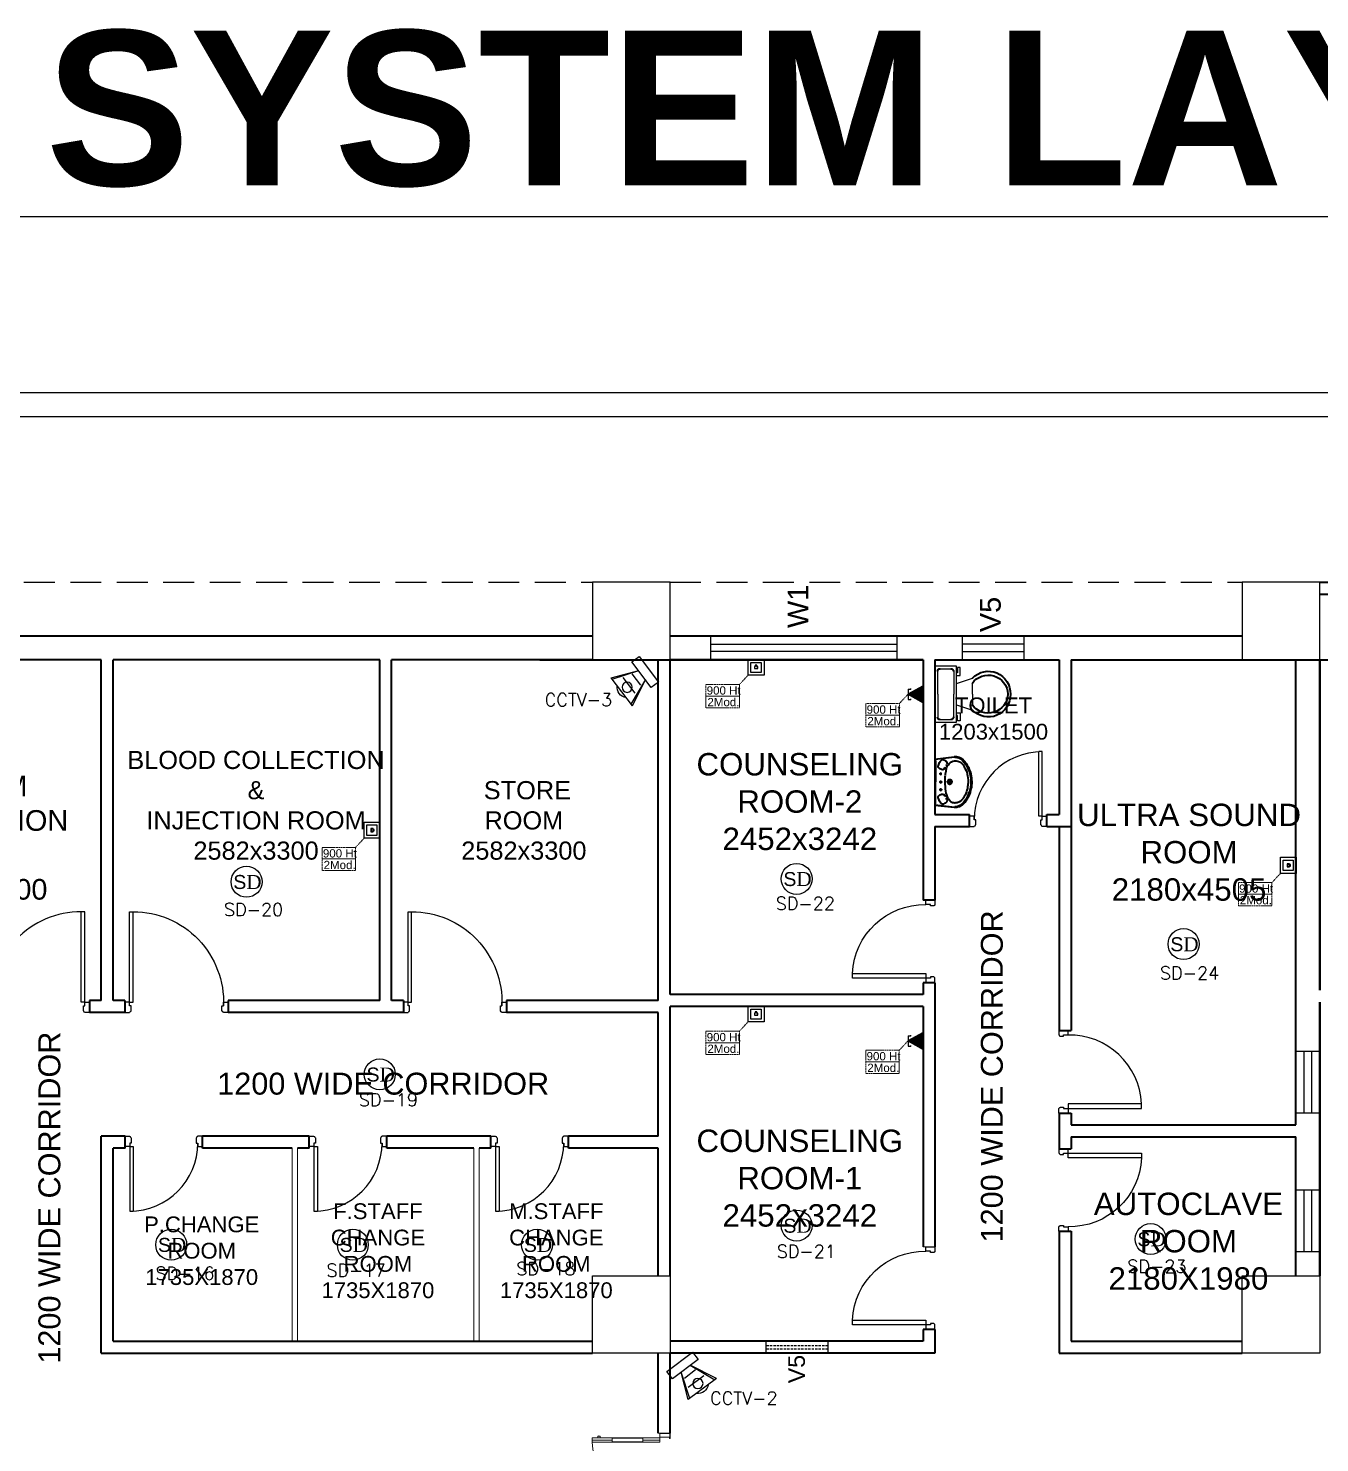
# Model space of a CAD drawing. Extents: x 3550807 to 4078732, y -628171 to -515859.
# Drawn here: x 3727909 to 3740422, y -529556 to -515859 of the extents above; entities that cross this region are included whole.
import ezdxf
from ezdxf.enums import TextEntityAlignment as Align

# ---------------------------------------------------------------- set-up
doc = ezdxf.new("R2010")
doc.units = 0
doc.header["$LTSCALE"] = 6
doc.header["$MEASUREMENT"] = 0
for name, pattern in [('1', [0]), ('CONTINU', [0]), ('DASHED2', [0.375, 0.25, -0.125]), ('HIDDEN', [0.375, 0.25, -0.125])]:
    doc.linetypes.add(name, pattern=pattern)
doc.layers.get('0').update_dxf_attribs({"linetype": 'CONTINUOUS'})
doc.layers.add('CFT_LOOPING', color=7, linetype='1', lineweight=0, true_color=0xd6d600)
for name, color, linetype in [('Chajja', 7, 'CONTINUOUS'), ('COL', 5, 'CONTINUOUS'), ('DIM', 7, 'CONTINUOUS'), ('DOOR', 44, 'CONTINUOUS'), ('ELE-TEL POINT', 4, 'CONTINUOUS'), ('ELE.LAN POINT', 3, 'CONTINUOUS'), ('FA-FIRE TEXT', 7, 'CONTINUOUS'), ('JOINERY', 7, 'CONTINUOUS'), ('LV.CC CEMARA', 66, 'CONTINUOUS'), ('TEXT', 5, 'CONTINUOUS'), ('TITLE', 7, 'CONTINUOUS'), ('Window', 161, 'CONTINUOUS')]:
    doc.layers.add(name, color=color, linetype=linetype)
for name, color, linetype, lineweight in [('Double Leaf Door', 4, 'CONTINUOUS', 18), ('FA-BELOW SMOKE DERECTOR', 1, 'CONTINUOUS', 25), ('P-Wall', 36, 'CONTINUOUS', 35), ('WALL', 10, 'CONTINUOUS', 35)]:
    doc.layers.add(name, color=color, linetype=linetype, lineweight=lineweight)
doc.styles.add('ARIAL', font='arial.ttf')
doc.styles.add('PDF Times New Roman', font='times.ttf')
doc.styles.add('ROMANS', font='romans.shx')
doc.styles.get("Standard").update_dxf_attribs({"font": 'SIMPLEX'})

# ---------------------------------------------------------------- blocks, each defined once
blk = doc.blocks.new('Z$W@#1841')
at = {"layer": 'DOOR', "color": 8}
blk.add_lwpolyline([(482, 633), (482, -167), (533, -167), (533, 633)], close=True, dxfattribs=at)
for points in [[(-254, -218), (-268, -218), (-268, -167), (-317, -167), (-317, -267), (-268, -267), (-268, -265, 0.414214), (-256, -254), (-254, -254)], [(519, -218), (533, -218), (533, -167), (583, -167), (583, -267), (533, -267), (533, -265, -0.414214), (522, -254), (519, -254)]]:
    blk.add_lwpolyline(points, format="xyb", close=True, dxfattribs=at)
blk.add_arc((518, -152), 786, 92.6177, 181.1129, dxfattribs=at)
blk = doc.blocks.new('750')
at = {"layer": 'DOOR', "color": 8}
for p, q in [((-50, 705), (-47.5, 705)), ((-35, 690), (-35, 692.5)), ((-50, 45), (-47.5, 45)), ((-35, 60), (-35, 57.5)), ((50, 45), (50, 80)), ((50, 80), (675, 80)), ((50, 45), (675, 45)), ((675, 45), (675, 80))]:
    blk.add_line(p, q, dxfattribs=at)
for points in [[(15, 690), (15, 705), (50, 705), (50, 750), (-50, 750), (-50, 705)], [(-35, 690), (15, 690)], [(15, 60), (15, 45), (50, 45), (50, 0), (-50, 0), (-50, 45)], [(-35, 60), (15, 60)]]:
    blk.add_lwpolyline(points, dxfattribs=at)
for centre, radius, start, end in [((-35, 705), 12.5, 180, 270), ((15, 45), 660, 0, 90), ((-35, 45), 12.5, 90, 180)]:
    blk.add_arc(centre, radius, start, end, dxfattribs=at)
blk = doc.blocks.new('A$C19B8274B')
at = {"layer": 'DOOR', "color": 8}
for p, q in [((-45, 925), (-80, 925)), ((-80, 50), (-80, 925)), ((-45, 50), (-45, 925)), ((-45, 50), (-80, 50)), ((-955, -50), (-955, -47.5)), ((-940, -35), (-942.5, -35)), ((-60, -35), (-57.5, -35)), ((-45, -50), (-45, -47.5))]:
    blk.add_line(p, q, dxfattribs=at)
for points in [[(-940, 15), (-955, 15), (-955, 50), (-1000, 50), (-1000, -50), (-955, -50)], [(-940, -35), (-940, 15)], [(-60, 15), (-45, 15), (-45, 50), (0, 50), (0, -50), (-45, -50)], [(-60, -35), (-60, 15)]]:
    blk.add_lwpolyline(points, dxfattribs=at)
for centre, radius, start, end in [((-80, 50), 875, 90, 182.29244), ((-955, -35), 12.5, 270, 0), ((-45, -35), 12.5, 180, 270)]:
    blk.add_arc(centre, radius, start, end, dxfattribs=at)
blk = doc.blocks.new('1800x80')
at = {"layer": 'Double Leaf Door'}
for points in [[(101770, -25418), (101775, -25418), (101775, -25121), (101770, -25121)], [(101814, -25121), (101809, -25121), (101809, -25418), (101814, -25418)], [(103113, -25121), (103118, -25121), (103118, -25418), (103113, -25418)], [(103157, -25418), (103152, -25418), (103152, -25121), (103157, -25121)]]:
    blk.add_hatch(color=6, dxfattribs=at).paths.add_polyline_path(points)
at = {"layer": 'Double Leaf Door', "color": 8}
for p, q in [((101770, -25582), (101770, -24928)), ((101770, -24928), (101814, -24928)), ((101792, -25121), (101792, -24928)), ((101814, -24928), (101814, -25582)), ((103157, -24928), (103113, -24928)), ((103113, -24928), (103113, -25582)), ((103135, -25121), (103135, -24928)), ((103157, -25582), (103157, -24928)), ((101756, -24985), (101756, -25003)), ((101770, -24983), (101758, -24983)), ((101758, -25005), (101770, -25005)), ((101770, -24983), (101770, -25005)), ((103157, -24983), (103169, -24983)), ((103157, -24983), (103157, -25005)), ((103169, -25005), (103157, -25005)), ((103171, -24985), (103171, -25003)), ((101792, -25582), (101792, -25418)), ((103135, -25582), (103135, -25418)), ((101726, -25582), (101726, -25682)), ((101766, -25582), (101726, -25582)), ((101728, -25584), (101728, -25680)), ((101764, -25584), (101728, -25584)), ((101764, -25679), (101764, -25584)), ((101766, -25677), (101766, -25582)), ((101814, -25582), (101770, -25582)), ((103113, -25582), (103157, -25582)), ((103161, -25677), (103161, -25582)), ((103161, -25582), (103201, -25582)), ((103163, -25679), (103163, -25584)), ((103163, -25584), (103199, -25584)), ((103199, -25584), (103199, -25680)), ((103201, -25582), (103201, -25682)), ((101726, -25682), (101766, -25682)), ((101728, -25680), (101766, -25680)), ((101776, -25679), (101764, -25679)), ((101778, -25677), (101766, -25677)), ((101766, -25680), (101776, -25680)), ((101766, -25682), (101778, -25682)), ((101776, -25680), (101776, -25679)), ((101778, -25682), (101778, -25677)), ((103149, -25682), (103149, -25677)), ((103149, -25677), (103161, -25677)), ((103161, -25682), (103149, -25682)), ((103151, -25680), (103151, -25679)), ((103151, -25679), (103163, -25679)), ((103161, -25680), (103151, -25680)), ((103199, -25680), (103161, -25680)), ((103201, -25682), (103161, -25682))]:
    blk.add_line(p, q, dxfattribs=at)
at = {"layer": 'Double Leaf Door', "color": 6}
for p, q in [((101814, -25121), (101770, -25121)), ((101770, -25121), (101770, -25418)), ((101775, -25418), (101775, -25121)), ((101809, -25418), (101809, -25121)), ((101814, -25418), (101814, -25121)), ((103113, -25418), (103113, -25121)), ((103113, -25121), (103157, -25121)), ((103118, -25418), (103118, -25121)), ((103152, -25418), (103152, -25121)), ((103157, -25121), (103157, -25418)), ((101770, -25418), (101814, -25418)), ((103157, -25418), (103113, -25418))]:
    blk.add_line(p, q, dxfattribs=at)
at = {"layer": 'Double Leaf Door', "color": 6, "ltscale": 100}
for p, q in [((101809, -25121), (101809, -25418)), ((103118, -25121), (103118, -25418))]:
    blk.add_line(p, q, dxfattribs=at)
at = {"layer": 'Double Leaf Door', "color": 6}
for points in [[(101770, -25121), (101770, -25418), (101775, -25418), (101775, -25121), (101770, -25121)], [(101814, -25121), (101814, -25418), (101809, -25418), (101809, -25121), (101814, -25121)], [(103113, -25121), (103113, -25418), (103118, -25418), (103118, -25121), (103113, -25121)], [(103157, -25121), (103157, -25418), (103152, -25418), (103152, -25121), (103157, -25121)]]:
    blk.add_lwpolyline(points, dxfattribs=at)
at = {"layer": 'Double Leaf Door', "ltscale": 5000}
for points in [[(101770, -25121), (101770, -25418), (101775, -25418), (101775, -25121), (101770, -25121)], [(103157, -25121), (103157, -25418), (103152, -25418), (103152, -25121), (103157, -25121)]]:
    blk.add_lwpolyline(points, dxfattribs=at)
at = {"layer": 'Double Leaf Door', "color": 8}
for centre, radius, start, end in [((101732, -25659), 736, 6.0142, 83.5863), ((103143, -25607), 680, 92.5046, 177.8949), ((101756, -24994), 3.72, 90, 270), ((101758, -24985), 1.98, 90, 180), ((101758, -25003), 1.98, 180, 270), ((103169, -24985), 1.98, 0, 90), ((103169, -25003), 1.98, 270, 0), ((103171, -24994), 3.72, 270, 90)]:
    blk.add_arc(centre, radius, start, end, dxfattribs=at)
blk = doc.blocks.new('u46')
at = {"color": 8, "lineweight": 25}
for p, q in [((-10, 228), (175, 249)), ((-10, 220), (181, 242)), ((-1, -209), (1, 209)), ((57, 81), (29, 81)), ((62, 2), (29, 2)), ((44, 93), (44, 67)), ((44, 14), (44, -13)), ((163, 3), (102, 3)), ((133, -27), (133, 33)), ((62, -73), (29, -73)), ((44, -61), (44, -87)), ((-10, -216), (181, -238)), ((-10, -224), (175, -245))]:
    blk.add_line(p, q, dxfattribs=at)
at = {"color": 8, "extrusion": (0, 0, -1)}
for centre, major_axis, start_param, end_param in [((56, 154), (0, 34), 4.33982, 5.202657), ((65, 170), (0.3, 49.2), 3.359735, 4.09512), ((145, 128), (1, 126), -1.238036, -0.892193), ((66, 199), (0, 20.7), -1.101507, 0.481509), ((57, 163), (-0.3, 56.9), 0.324902, 0.965135), ((104, 118), (-0.2, 26.8), -1.278641, -0.487266), ((96, 136), (0, 7.39), -0.727724, 1.373337), ((208, 103), (0, 110), -1.431017, -0.436146), ((110, 167), (-6.08, 6.08), 4.867594, 6.265028), ((110, 165), (5.47, 5.47), 2.097053, 3.541809), ((90, 185), (0, 17.9), 0.880684, 2.260744), ((190, 138), (0, 70.9), -0.405199, 0.56573), ((188, 150), (0, 99.5), -0.132539, 0.848731), ((186, 148), (0.1, 94.4), -0.049658, 0.838116), ((154, 79), (0, 140), 0.557563, 1.193786), ((57, 20), (0, 275), 0.806541, 1.180915), ((50, 14), (0, 294), 0.809856, 1.41441), ((44, 81), (0.02, 6.43), 3.139035, 9.42222), ((44, 2), (0.08, 6.43), 3.12883, 9.412015), ((62, 153), (0, 31.9), 2.620328, 3.422401), ((820, -1), (0, 732), -1.56667, -1.474079), ((888, 37), (1, 801), 4.558159, 4.668067), ((387, 48), (0, 296), -1.495794, -1.328336), ((133, 3), (0, 21.6), 3.141254, 9.424439), ((133, 3), (-0.1, 15.5), 3.145308, 9.428493), ((133, 3), (0, 10.9), 3.142047372431534, 9.42523267961112), ((13, 7), (0, 298), 1.141495, 1.637774), ((35, 3), (0, 303), 1.155365, 1.952189), ((72, -2), (0, 274), 1.346594, 1.865175), ((56, -148), (0, 34), 4.222121, 5.084958), ((65, -164), (0.1, 49.2), -0.960797, -0.225412), ((44, -73), (0.02, 6.43), 3.139035, 9.42222), ((62, -147), (-0.1, 31.9), -0.276767, 0.525307), ((104, -111), (0.2, 26.8), 3.628858, 4.420234), ((97, -128), (-0.03, 8.55), 1.455188, 3.796569), ((263, -74), (0, 167), 4.181112, 4.641559), ((56, -13), (0, 287), 1.808981, 2.322804), ((62, -11), (0, 247), 1.579809, 2.112792), ((124, -52), (0, 200), 1.868215, 2.281789), ((145, -122), (0, 126), 4.027191, 4.373034), ((66, -193), (0, 20.7), 2.661884, 4.2449), ((57, -157), (0.3, 56.9), 2.176458, 2.816691), ((110, -161), (-6.08, 6.08), 4.730546, 6.12798), ((111, -159), (6.17, 6.17), 4.354779, 6.027124), ((90, -178), (0, 17.9), 0.880848, 2.260908), ((193, -126), (0, 80.1), 3.554495, 4.299548), ((181, -107), (0, 94.7), 2.890537, 3.362984), ((185, -162), (-0.1, 83.2), 2.850118, 3.264751), ((188, -160), (0, 78.1), 2.562376, 3.231693), ((163, -80), (0, 126), 2.054055, 2.802751), ((187, -138), (0, 106), 2.310552, 2.942572), ((172, -117), (0, 123), 2.127435, 2.640092)]:
    blk.add_ellipse(centre, major_axis=major_axis, ratio=1, start_param=start_param, end_param=end_param, dxfattribs=at)
blk = doc.blocks.new('rhej')
at = {"color": 8, "lineweight": 25}
for p, q in [((310, 279), (310, -264)), ((517, 279), (310, 279)), ((517, 8), (517, 279)), ((310, 111), (155, 163)), ((272, 189), (272, 266)), ((272, 266), (298, 266)), ((310, 189), (272, 189)), ((298, 266), (298, 215)), ((298, 215), (310, 215)), ((336, 228), (336, 8)), ((466, 254), (362, 254)), ((491, 8), (491, 228)), ((155, 8), (155, 111)), ((155, 8), (155, -96)), ((336, -212), (336, 8)), ((491, 8), (491, -212)), ((517, -264), (517, 8)), ((310, -96), (155, -147)), ((272, -173), (272, -251)), ((310, -173), (272, -173)), ((272, -251), (298, -251)), ((298, -251), (298, -199)), ((298, -199), (310, -199)), ((310, -264), (517, -264)), ((466, -238), (362, -238))]:
    blk.add_line(p, q, dxfattribs=at)
at = {"color": 8, "extrusion": (0, 0, -1)}
for centre, major_axis, start_param, end_param in [((0, 16), (151, -151), 2.319632, 4.738539), ((1, 2), (-134, -134), 0.814663, 3.31238), ((359, 231), (-16.2, -16.2), 0.643501, 2.498091), ((469, 231), (16.2, -16.2), 3.785094, 5.639684), ((0, 0), (-151, -151), 4.686239, 7.105146), ((1, 13), (-134, -134), 4.541602, 7.039318), ((359, -215), (-16.2, -16.2), -0.927295, 0.927295), ((469, -215), (16.2, -16.2), 5.35589, 7.21048)]:
    blk.add_ellipse(centre, major_axis=major_axis, ratio=1, start_param=start_param, end_param=end_param, dxfattribs=at)
blk = doc.blocks.new('1232')
at = {"layer": 'Chajja', "color": 8, "linetype": 'HIDDEN', "ltscale": 200}
for p, q in [((-16755, 16660.2), (-10795, 16660.2)), ((-10045, 16660.2), (-4500, 16660.2))]:
    blk.add_line(p, q, dxfattribs=at)
at = {"layer": 'COL', "color": 8}
for points in [[(-10795, 15910.2), (-10045, 15910.2), (-10045, 16660.2), (-10795, 16660.2)], [(-4500, 15910.2), (-3750, 15910.2), (-3750, 16660.2), (-4500, 16660.2)], [(-10795, 9195.2), (-10795, 9945.2), (-10045, 9945.2), (-10045, 9195.2)]]:
    blk.add_lwpolyline(points, close=True, dxfattribs=at)
at = {"layer": 'COL', "color": 8, "elevation": 0}
blk.add_lwpolyline([(-4500, 9195.2), (-4500, 9945.2), (-3750, 9945.2), (-3750, 9195.2)], close=True, dxfattribs=at)
at = {"layer": 'P-Wall', "color": 8, "lineweight": 0}
for p, q in [((-13705, 11180.2), (-13705, 9310.2)), ((-13655, 11180.2), (-13655, 9310.2)), ((-11945, 11180.2), (-11945, 9310.2)), ((-11895, 11180.2), (-11895, 9310.2))]:
    blk.add_line(p, q, dxfattribs=at)
at = {"layer": 'WALL', "color": 8, "linetype": 'ByBlock'}
for p, q in [((-10795, 16140.2), (-16755, 16140.2)), ((-4500, 16140.2), (-10045, 16140.2)), ((-15555, 15910.2), (-17920, 15910.2)), ((-15555, 12610.2), (-15555, 15910.2)), ((-15440, 12610.2), (-15440, 15910.2)), ((-12857.5, 15910.2), (-15440, 15910.2)), ((-12857.5, 12610.2), (-12857.5, 15910.2)), ((-10795, 15910.2), (-12742.5, 15910.2)), ((-12742.5, 12610.2), (-12742.5, 15910.2)), ((-10160, 14295.2), (-10160, 15910.2)), ((-7592.8, 15910.2), (-10045, 15910.2)), ((-10045, 12667.7), (-10045, 15910.2)), ((-7592.8, 15910.2), (-7592.8, 13582.7)), ((-7477.8, 15910.2), (-7477.8, 14410.2)), ((-6274.8, 15910.2), (-6274.8, 14410.2)), ((-6159.8, 15910.2), (-6159.8, 14295.2)), ((-3979.9, 11405.1), (-3980, 15910.2)), ((-3750, 15910.2), (-3750, 12710.2)), ((-3750, 12710.3), (-3750, 15910.2)), ((-7477.8, 14410.2), (-7142.8, 14410.2)), ((-7142.8, 14295.2), (-7142.8, 14410.2)), ((-6392.8, 14410.2), (-6274.8, 14410.2)), ((-6392.8, 14295.2), (-6392.8, 14410.2)), ((-10160, 12610.2), (-10160, 14295.2)), ((-7477.8, 14295.2), (-7477.8, 13582.7)), ((-7477.8, 14295.2), (-7142.8, 14295.2)), ((-6392.8, 14295.2), (-6159.8, 14295.2)), ((-6274.8, 14295.2), (-6274.8, 12320.1)), ((-6159.8, 14295.2), (-6159.8, 12320.1)), ((-7477.8, 13582.7), (-7592.8, 13582.7)), ((-7592.8, 12782.7), (-7592.8, 12667.7)), ((-7477.8, 12782.7), (-7592.8, 12782.7)), ((-7477.8, 12782.7), (-7477.8, 10225.2)), ((-15555, 12610.2), (-15669.1, 12610.2)), ((-15669.1, 12610.2), (-15669.1, 12495.2)), ((-15555, 12610.2), (-15669.1, 12610.2)), ((-15325.9, 12610.2), (-15440, 12610.2)), ((-15325.9, 12610.2), (-15325.9, 12495.2)), ((-12857.5, 12610.2), (-14325.9, 12610.2)), ((-14325.9, 12610.2), (-14325.9, 12495.2)), ((-12628.4, 12610.2), (-12742.5, 12610.2)), ((-12628.4, 12610.2), (-12628.4, 12495.2)), ((-10160, 12610.2), (-11628.4, 12610.2)), ((-11628.4, 12610.2), (-11628.4, 12495.2)), ((-7592.8, 12667.7), (-10045, 12667.7)), ((-15325.9, 12495.2), (-15669.1, 12495.2)), ((-12628.4, 12495.2), (-14325.9, 12495.2)), ((-10160, 12495.2), (-11628.4, 12495.2)), ((-10160, 11295.2), (-10160, 12495.2)), ((-7592.8, 12552.7), (-10045, 12552.7)), ((-10045, 9945.2), (-10045, 12552.7)), ((-7592.8, 12552.7), (-7592.8, 10225.2)), ((-3750, 9945.2), (-3750, 12595.3)), ((-3750, 12595.2), (-3750, 9945.2)), ((-6274.8, 12320.1), (-6159.8, 12320.1)), ((-6274.8, 11520.1), (-6274.8, 11175.1)), ((-6274.8, 11520.1), (-6159.8, 11520.1)), ((-6159.8, 11520.1), (-6159.8, 11405.1)), ((-6159.8, 11405.1), (-3980, 11405.1)), ((-15555, 9195.2), (-15555, 11295.2)), ((-15325, 11295.2), (-15555, 11295.2)), ((-15325, 11180.2), (-15325, 11295.2)), ((-13540, 11295.2), (-14575, 11295.2)), ((-14575, 11180.2), (-14575, 11295.2)), ((-13540, 11180.2), (-13540, 11295.2)), ((-11780, 11295.2), (-12790, 11295.2)), ((-12790, 11180.2), (-12790, 11295.2)), ((-11780, 11180.2), (-11780, 11295.2)), ((-10160, 11295.2), (-11030, 11295.2)), ((-11030, 11180.2), (-11030, 11295.2)), ((-6159.8, 11290.1), (-3980, 11290.1)), ((-6159.8, 11290.1), (-6159.8, 11175.1)), ((-3979.9, 9945.2), (-3979.9, 11290.1)), ((-15440, 9310.2), (-15440, 11180.2)), ((-15325, 11180.2), (-15440, 11180.2)), ((-13705, 11180.2), (-14575, 11180.2)), ((-13540, 11180.2), (-13655, 11180.2)), ((-11945, 11180.2), (-12790, 11180.2)), ((-11780, 11180.2), (-11895, 11180.2)), ((-10160, 11180.2), (-11030, 11180.2)), ((-10160, 9945.2), (-10160, 11180.2)), ((-6274.8, 11175.1), (-6159.8, 11175.1)), ((-6274.8, 10375.1), (-6274.8, 9195.2)), ((-6274.8, 10375.1), (-6159.8, 10375.1)), ((-6159.8, 10375.1), (-6159.8, 9310.2)), ((-7592.8, 9425.2), (-7592.8, 9310.2)), ((-7592.8, 9425.2), (-7592.8, 9310.2)), ((-7477.8, 9425.2), (-7592.8, 9425.2)), ((-7477.8, 9425.2), (-7477.8, 9195.2)), ((-15555, 9195.2), (-10795, 9195.2)), ((-15440, 9310.2), (-10795, 9310.2)), ((-10160, 8420.2), (-10160, 9195.2)), ((-7592.8, 9310.2), (-10045, 9310.2)), ((-10045, 8420.2), (-10045, 9195.2)), ((-7477.8, 9195.2), (-10045, 9195.2)), ((-6274.8, 9195.2), (-4500, 9195.2)), ((-6159.8, 9310.2), (-4500, 9310.2))]:
    blk.add_line(p, q, dxfattribs=at)
at = {"layer": 'WALL', "color": 8, "lineweight": 0}
for p, q in [((-6274.8, 15910.2), (-7477.8, 15910.2)), ((-4500, 15910.2), (-6159.8, 15910.2)), ((-10160, 14295.2), (-10160, 14295.2)), ((-7477.8, 10225.2), (-7592.8, 10225.2)), ((-10160, 8420.2), (-10045, 8420.2))]:
    blk.add_line(p, q, dxfattribs=at)
at = {"layer": 'WALL', "color": 8, "linetype": 'ByBlock'}
for points in [[(-3750, 16660.2), (-3150, 16660.2), (-3150, 16140.2)], [(-3750, 16660.2), (-3150, 16660.2), (-3150, 16140.2)], [(-3750, 16545.2), (-3265, 16545.2), (-3265, 16140.2)], [(-3750, 16545.2), (-3265, 16545.2), (-3265, 16140.2)], [(-11307.6, 15910.2), (-7592.8, 15910.2)], [(-7477.8, 15910.2), (-6274.8, 15910.2)], [(-6159.8, 15910.2), (-750, 15910.2), (-750, 9945.2)]]:
    blk.add_lwpolyline(points, dxfattribs=at)
at = {"layer": 'Window', "color": 8, "linetype": 'HIDDEN', "ltscale": 15}
for p, q in [((-8514.9, 9266.8), (-9114.9, 9266.8)), ((-8514.9, 9234.4), (-9114.9, 9234.4))]:
    blk.add_line(p, q, dxfattribs=at)
at = {"layer": 'Window', "color": 8, "linetype": 'Continuous'}
for points in [[(-7848.8, 16140.2), (-7848.8, 15910.2), (-9648.8, 15910.2), (-9648.8, 16140.2)], [(-7848.8, 16060.2), (-7848.8, 15990.2), (-9648.8, 15990.2), (-9648.8, 16060.2)], [(-6614.7, 15910.2), (-6614.7, 16140.2), (-7214.7, 16140.2), (-7214.7, 15910.2)], [(-6614.7, 15990.2), (-6614.7, 16060.2), (-7214.7, 16060.2), (-7214.7, 15990.2)], [(-3980, 12120.1), (-3750, 12120.1), (-3750, 11520.1), (-3980, 11520.1)], [(-3900, 12120.1), (-3830, 12120.1), (-3830, 11520.1), (-3900, 11520.1)], [(-3980, 10775.2), (-3750, 10775.2), (-3750, 10175.2), (-3980, 10175.2)], [(-3900, 10775.2), (-3830, 10775.2), (-3830, 10175.2), (-3900, 10175.2)]]:
    blk.add_lwpolyline(points, close=True, dxfattribs=at)
at = {"layer": 'Window', "color": 8, "linetype": 'Continuous', "elevation": 0}
blk.add_lwpolyline([(-9114.9, 9195.2), (-9114.9, 9310.2), (-8514.9, 9310.2), (-8514.9, 9195.2)], close=True, dxfattribs=at)
at = {"layer": 'DOOR', "color": 8}
for p, rotation in [((-6392.8, 14345.2), 89.99999999999999), ((-15325, 11245.2), 270), ((-13540, 11245.2), 270), ((-11780, 11245.2), 270)]:
    blk.add_blockref('750', p, dxfattribs=dict(at, rotation=rotation))
at = {"layer": 'DOOR', "color": 8, "linetype": 'Continuous', "yscale": 0.8888888889923692}
for p, xscale, zscale, rotation in [((-7715.5, 13300.6), -0.8888888889923692, 0.8888888888759539, 89.9999999999998), ((-6040.1, 12038.1), 0.8888888889923692, 0.8888888889923692, 270), ((-6040.1, 10657.1), -0.8888888889923692, 0.8888888888759539, 270), ((-7715.5, 9943.1), -0.8888888889923692, 0.8888888888759539, 89.9999999999998)]:
    blk.add_blockref('Z$W@#1841', p, dxfattribs=dict(at, xscale=xscale, zscale=zscale, rotation=rotation))
at = {"layer": 'DOOR', "color": 8, "linetype": 'Continuous'}
blk.add_blockref('A$C19B8274B', (-15669.1, 12545.2), dxfattribs=at)
at = {"layer": 'DOOR', "color": 8, "linetype": 'Continuous', "xscale": -1}
for p in [(-15325.9, 12545.2), (-12628.4, 12545.2)]:
    blk.add_blockref('A$C19B8274B', p, dxfattribs=at)
at = {"layer": 'Double Leaf Door', "color": 8, "rotation": 90}
blk.add_blockref('1800x80', (-35726.8, -94781.1), dxfattribs=at)
at = {"layer": 'WALL', "color": 8, "linetype": 'ByBlock', "rotation": 180}
blk.add_blockref('rhej', (-6960.5, 15585.3), dxfattribs=at)
at = {"layer": 'WALL', "color": 8, "linetype": 'ByBlock'}
blk.add_blockref('u46', (-7467.7, 14724.2), dxfattribs=at)
at = {"layer": 'DIM', "color": 8, "style": 'ARIAL'}
for p in [(-6756.8, 11875.2), (-15888.3, 10701)]:
    blk.add_text('1200 WIDE CORRIDOR', height=212.5, rotation=90, dxfattribs=at).set_placement(p, align=Align.BOTTOM_CENTER)
blk.add_text('1200 WIDE CORRIDOR', height=212.5, dxfattribs=at).set_placement((-12824, 11635), align=Align.BOTTOM_CENTER)
at = {"layer": 'DIM', "color": 8, "attachment_point": 5, "style": 'ARIAL'}
for s, insert, char_height, width in [('TOILET\\P1203x1500', (-6910.6, 15339.8), 153, 1626.956), ('BLOOD COLLECTION \\P&\\PINJECTION ROOM\\P2582x3300', (-14056, 14499.8), 175.567, 2637.717), ('COUNSELING\\PROOM-2\\P2452x3242', (-8787.4, 14535.5), 216.75, 2086.034), ('SPERM COLLECTION ROOM 2365x3300', (-16768.3, 14185.7), 200, 1980.803), ('\\P STORE\\PROOM\\P2582x3300', (-11460.9, 14499.8), 175.57, 1589.812), ('ULTRA SOUND\\PROOM\\P2180x4505', (-5016, 14045.1), 216.75, 2086.034), ('COUNSELING\\PROOM-1\\P2452x3242', (-8787.4, 10888.7), 216.75, 2086.034), ('AUTOCLAVE\\PROOM 2180X1980', (-5022.1, 10278.2), 216.75, 2086.034), ('F.STAFF\\PCHANGE\\PROOM\\P1735X1870', (-12874.9, 10186), 153, 1198.956), ('M.STAFF\\PCHANGE\\PROOM\\P1735X1870', (-11146.7, 10186), 153, 1198.956), ('P.CHANGE\\PROOM\\P1735X1870', (-14582.3, 10186), 153, 1198.956)]:
    blk.add_mtext(s, dxfattribs=dict(at, insert=insert, char_height=char_height, width=width))
at = {"layer": 'JOINERY', "color": 8, "style": 'ARIAL', "width": 1}
for s, height, p in [('W1', 200, (-8704.5, 16217.6)), ('V5', 200, (-6840.9, 16177.8)), ('V5', 161.2, (-8738.1, 8903, -101230.8))]:
    blk.add_text(s, height=height, rotation=90, dxfattribs=at).set_placement(p)
blk = doc.blocks.new('CC CEMARA')
at = {"layer": 'LV.CC CEMARA', "linetype": 'ByBlock'}
for p, q in [((94.5, -242.4), (18.6, -67.1)), ((18.6, -67.1), (104.2, -230.6)), ((46.7, -104.5), (105.3, -34.9)), ((239.6, -66.6), (64.7, -12.2)), ((232.1, -75.7), (64.7, -12.2)), ((81.3, -159.1), (162.8, -62.4)), ((94.5, -242.4), (239.6, -66.6))]:
    blk.add_line(p, q, dxfattribs=at)
blk.add_lwpolyline([(110.8, 42.8), (66.4, 79.7), (-66.4, -79.7), (-22, -116.7)], close=True, dxfattribs=at)
blk.add_circle((133.5, -123.5), 32.9, dxfattribs=at)
blk.add_arc((131.6, -123.6), 66.7, 275.37023, 5.54124, dxfattribs=at)
blk = doc.blocks.new('tel')
at = {"layer": 'ELE-TEL POINT', "ltscale": 30}
h = blk.add_hatch(dxfattribs=at)
h.set_pattern_fill('ANSI31', color=4, scale=19.025387, style=0)
h.set_pattern_definition([(45, (-98.626, 0.184), (-42.7132, 42.7132), [])])
h.paths.add_polyline_path([(-99, 0), (840, 1654), (1778, -3)])
at = {"layer": 'ELE-TEL POINT', "color": 4, "ltscale": 30}
for p, q in [((-99, 0), (840, 1654)), ((840, 1654), (1778, -3)), ((1778, -3), (-99, 0))]:
    blk.add_line(p, q, dxfattribs=at)
at = {"layer": 'ELE-TEL POINT', "color": 4, "ltscale": 12}
for p, q in [((276, 1648), (275, 1398)), ((1404, 1646), (1403, 1396))]:
    blk.add_line(p, q, dxfattribs=at)
at = {"layer": 'ELE-TEL POINT', "color": 4, "linetype": 'Continuous', "ltscale": 12}
blk.add_line((276, 1648), (1404, 1646), dxfattribs=at)
at = {"layer": 'ELE-TEL POINT', "color": 4, "ltscale": 30, "const_width": 95.1}
for points in [[(227, 1363, 1), (323, 1363, 1)], [(1355, 1361, 1), (1451, 1361, 1)]]:
    blk.add_lwpolyline(points, format="xyb", close=True, dxfattribs=at)
blk = doc.blocks.new('Voice')
at = {"layer": 'ELE.LAN POINT', "color": 6}
for points in [[(0, -32), (128, -32), (128, 92), (0, 92)], [(22, -10), (106, -10), (106, 70), (22, 70)], [(77, 21), (70, 21), (70, 12), (58, 12), (58, 21), (51, 21), (51, 39), (77, 39)], [(76, 23), (68, 23), (68, 13), (59, 13), (59, 23), (52, 23), (52, 37), (76, 37)]]:
    blk.add_lwpolyline(points, close=True, dxfattribs=at)
blk = doc.blocks.new('SMOKE DETECTOR')
at = {"layer": 'FA-BELOW SMOKE DERECTOR', "color": 7}
blk.add_circle((931029, -118294), 166, dxfattribs=at)
at = {"layer": 'FA-BELOW SMOKE DERECTOR', "insert": (930887, -118373), "char_height": 150, "attachment_point": 7, "style": 'PDF Times New Roman'}
blk.add_mtext('{\\fArial|b0|i0|c0|p34;S}D', dxfattribs=at)

msp = doc.modelspace()

# ---------------------------------------------------------------- linework, layer by layer
for points in [[(3756836, -519387.1), (3756836, -551398.5), (3711754.8, -551398.5), (3711754.8, -519387.1)], [(3756604.2, -519618.9), (3756604.2, -551166.7), (3711986.7, -551166.7), (3711986.7, -519618.9)]]:
    msp.add_lwpolyline(points, close=True)
at = {"layer": 'CFT_LOOPING', "color": 7, "linetype": 'DASHED2', "ltscale": 5}
for p, q in [((3734799.6, -522213.3), (3734883, -522123.8)), ((3736349.2, -522397.9), (3736432.6, -522308.4)), ((3731080.9, -523790.7), (3731164.3, -523701.2)), ((3739958.4, -524131.6), (3740041.8, -524042.1)), ((3734799.6, -525570.8), (3734883, -525481.3)), ((3736348.6, -525755.1), (3736432, -525665.6))]:
    msp.add_line(p, q, dxfattribs=at)
at = {"layer": 'CFT_LOOPING', "color": 7, "linetype": 'DASHED2', "ltscale": 5, "elevation": 0}
for points in [[(3734474.8, -522213.3), (3734799.6, -522213.3), (3734799.6, -522325.8), (3734474.8, -522325.8)], [(3734474.8, -522325.8), (3734799.6, -522325.8), (3734799.6, -522438.3), (3734474.8, -522438.3)], [(3739633.6, -524131.6), (3739958.4, -524131.6), (3739958.4, -524244.1), (3739633.6, -524244.1)], [(3739633.6, -524244.1), (3739958.4, -524244.1), (3739958.4, -524356.6), (3739633.6, -524356.6)], [(3734474.8, -525570.8), (3734799.6, -525570.8), (3734799.6, -525683.3), (3734474.8, -525683.3)], [(3734474.8, -525683.3), (3734799.6, -525683.3), (3734799.6, -525795.8), (3734474.8, -525795.8)]]:
    msp.add_lwpolyline(points, close=True, dxfattribs=at)
at = {"layer": 'CFT_LOOPING', "color": 7, "linetype": 'DASHED2', "ltscale": 5}
for points in [[(3736024.4, -522397.9), (3736349.2, -522397.9), (3736349.2, -522510.4), (3736024.4, -522510.4)], [(3736024.4, -522510.4), (3736349.2, -522510.4), (3736349.2, -522622.9), (3736024.4, -522622.9)], [(3730756.1, -523790.7), (3731080.9, -523790.7), (3731080.9, -523903.2), (3730756.1, -523903.2)], [(3730756.1, -523903.2), (3731080.9, -523903.2), (3731080.9, -524015.7), (3730756.1, -524015.7)], [(3736023.8, -525755.1), (3736348.6, -525755.1), (3736348.6, -525867.6), (3736023.8, -525867.6)], [(3736023.8, -525867.6), (3736348.6, -525867.6), (3736348.6, -525980.1), (3736023.8, -525980.1)]]:
    msp.add_lwpolyline(points, close=True, dxfattribs=at)

# ---------------------------------------------------------------- block references
at = {"linetype": 'ByBlock'}
msp.add_blockref('1232', (3744171.8, -537884), dxfattribs=at)
at = {"layer": 'ELE-TEL POINT', "color": 0, "ltscale": 30, "xscale": -0.08874706337416964, "yscale": 0.0887470633741702, "zscale": 0.0887470633741702, "rotation": 89.89290517887969}
for p in [(3736579, -522233.9), (3736579, -525591.4)]:
    msp.add_blockref('tel', p, dxfattribs=at)
at = {"layer": 'ELE.LAN POINT', "color": 7, "xscale": -1.211286963933217, "yscale": 1.211286963933217, "zscale": 1.211286963933217}
for p, rotation in [((3734883, -522012.4), 180), ((3731275.7, -523546.3), 89.99999999999974), ((3740153.2, -523887.2), 89.99999999999974), ((3734883, -525369.8), 180)]:
    msp.add_blockref('Voice', p, dxfattribs=dict(at, rotation=rotation))
at = {"layer": 'FA-BELOW SMOKE DERECTOR', "color": 6, "xscale": 0.9035551315104862, "yscale": 0.9035551315104862, "zscale": 0.9035551315104862}
for p in [(2888787.7, -417239.2), (2894117.6, -417210.7), (2897866.6, -417842, 0), (2890078.6, -419103.8), (2894117.6, -420568.2), (2888057.7, -420753.7), (2889817.7, -420753.7), (2891602.7, -420753.7), (2897547.8, -420698.8)]:
    msp.add_blockref('SMOKE DETECTOR', p, dxfattribs=at)
at = {"layer": 'LV.CC CEMARA', "xscale": -1.500000000000001, "yscale": 1.5, "zscale": 1.5}
for p, rotation in [((3733921, -522065.1), 357.2623958888427), ((3734221.7, -528774.1), 87.26239588884263)]:
    msp.add_blockref('CC CEMARA', p, dxfattribs=dict(at, rotation=rotation))

# ---------------------------------------------------------------- texts
at = {"layer": 'FA-FIRE TEXT', "color": 200, "linetype": 'CONTINU', "char_height": 125, "width": 349.838, "attachment_point": 1, "style": 'ROMANS'}
for s, insert in [('{\\C256;CCTV-3\\P}', (3732912.7, -522298.5)), ('{\\C256;SD-20\\P}', (3729805.4, -524330.1)), ('{\\C256;SD-22\\P}', (3735151.4, -524271.3)), ('{\\C256;SD-24\\P}', (3738874, -524945.1)), ('{\\C256;SD-19\\P}', (3731112.1, -526172.8)), ('{\\C256;SD-21\\P}', (3735160.9, -527640.5)), ('{\\C256;SD-16\\P}', (3729141.3, -527853.6)), ('{\\C256;SD-17\\P}', (3730797.6, -527823.2)), ('{\\C256;SD-18\\P}', (3732637.9, -527808.7)), ('{\\C256;SD-23\\P}', (3738557.7, -527785.5)), ('{\\C256;CCTV-2\\P}', (3734515.4, -529062.1))]:
    msp.add_mtext(s, dxfattribs=dict(at, insert=insert))
at = {"layer": 'TEXT', "color": 7, "char_height": 80, "attachment_point": 1}
for s, insert, width in [('\\A1;{\\fArial|b0|i0|c0|p34;900 Ht\\P}', (3734482.2, -522231.3), 8957.987), ('\\A1;{\\fArial|b0|i0|c0|p34;2Mod.\\P}', (3734489.3, -522343.8), 352.575), ('\\A1;{\\fArial|b0|i0|c0|p34;900 Ht\\P}', (3736031.8, -522416), 8957.987), ('\\A1;{\\fArial|b0|i0|c0|p34;2Mod.\\P}', (3736038.9, -522528.5), 352.575), ('\\A1;{\\fArial|b0|i0|c0|p34;900 Ht\\P}', (3730763.5, -523808.8), 8957.987), ('\\A1;{\\fArial|b0|i0|c0|p34;2Mod.\\P}', (3730770.5, -523921.3), 352.575), ('\\A1;{\\fArial|b0|i0|c0|p34;900 Ht\\P}', (3739641, -524149.6), 8957.987), ('\\A1;{\\fArial|b0|i0|c0|p34;2Mod.\\P}', (3739648, -524262.1), 352.575), ('\\A1;{\\fArial|b0|i0|c0|p34;900 Ht\\P}', (3734482.2, -525588.8), 8957.987), ('\\A1;{\\fArial|b0|i0|c0|p34;2Mod.\\P}', (3734489.2, -525701.3), 352.575), ('\\A1;{\\fArial|b0|i0|c0|p34;900 Ht\\P}', (3736031.2, -525773.1), 8957.987), ('\\A1;{\\fArial|b0|i0|c0|p34;2Mod.\\P}', (3736038.3, -525885.6), 352.575)]:
    msp.add_mtext(s, dxfattribs=dict(at, insert=insert, width=width))
at = {"layer": 'TITLE', "color": 6, "insert": (3732617.2, -515880.9), "char_height": 1500, "width": 36564.74, "attachment_point": 2, "style": 'ARIAL'}
msp.add_mtext('{\\L\\fArial|b1|i0|c0|p34;LV & FA SYSTEM LAYOUT}', dxfattribs=at)

doc.saveas('drawing.dxf')
